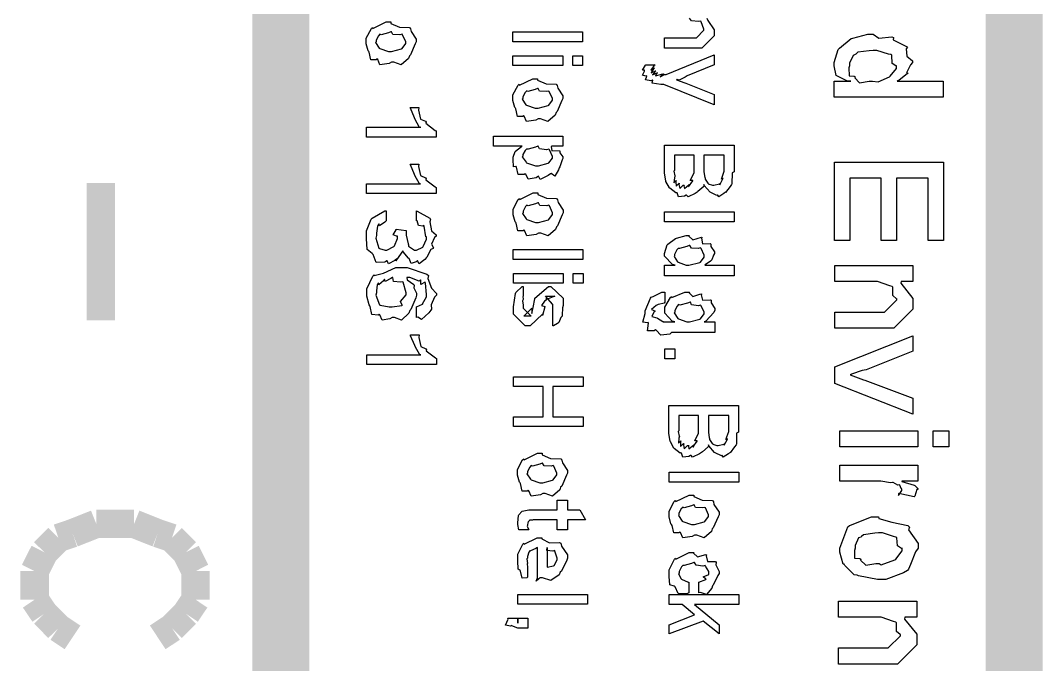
# Model space of a CAD drawing. Extents: x 0.1 to 11.6, y 0.3 to 16.2.
# Drawn here: x 1.5283 to 1.8883, y 1.8671 to 2.094 of the extents above; entities that cross this region are included whole.
import ezdxf

# ---------------------------------------------------------------- set-up
doc = ezdxf.new("R2010")
doc.units = 0
doc.layers.get('0').update_dxf_attribs({"linetype": 'CONTINUOUS'})

msp = doc.modelspace()

# ---------------------------------------------------------------- linework, layer by layer
at = {"color": 0}
for points, const_width in [([(1.62001, 0.531685), (1.62001, 4.18001)], 0.02), ([(1.87831, 0.513346), (1.87831, 4.18001)], 0.02), ([(1.55664, 2.03668), (1.55664, 1.98833)], 0.01), ([(1.55501, 1.91667), (1.54665, 1.91336)], 0.01), ([(1.56836, 1.91667), (1.55501, 1.91667)], 0.01), ([(1.57667, 1.91336), (1.56836, 1.91667)], 0.01), ([(1.54167, 1.91168), (1.53668, 1.90668)], 0.01), ([(1.54665, 1.91336), (1.54167, 1.91168)], 0.01), ([(1.58165, 1.91168), (1.57667, 1.91336)], 0.01), ([(1.58664, 1.90668), (1.58165, 1.91168)], 0.01), ([(1.53668, 1.90668), (1.53331, 1.90001)], 0.01), ([(1.59, 1.90001), (1.58664, 1.90668)], 0.01), ([(1.53331, 1.90001), (1.53331, 1.88997)], 0.01), ([(1.59, 1.88997), (1.59, 1.90001)], 0.01), ([(1.53331, 1.88997), (1.53668, 1.88499)], 0.01), ([(1.58664, 1.88499), (1.59, 1.88997)], 0.01), ([(1.53668, 1.88499), (1.54167, 1.87999)], 0.01), ([(1.58165, 1.87999), (1.58664, 1.88499)], 0.01), ([(1.54167, 1.87999), (1.54665, 1.87668)], 0.01), ([(1.57667, 1.87668), (1.58165, 1.87999)], 0.01)]:
    msp.add_lwpolyline(points, dxfattribs=dict(at, const_width=const_width))
for points in [[(1.65881, 2.09343), (1.65881, 2.09293), (1.66178, 2.09158), (1.66536, 2.09147), (1.66575, 2.09104), (1.6659, 2.09011), (1.66769, 2.0874), (1.66769, 2.08649), (1.66738, 2.08572), (1.66569, 2.08182), (1.66531, 2.08149), (1.66499, 2.08057), (1.66243, 2.07835), (1.65983, 2.07932), (1.65901, 2.07932), (1.65821, 2.07883), (1.65494, 2.07835), (1.65414, 2.08024), (1.65381, 2.0804), (1.6536, 2.08014), (1.65175, 2.08014), (1.65115, 2.08274), (1.65099, 2.08301), (1.65076, 2.08328), (1.65012, 2.08572), (1.65012, 2.08649), (1.65012, 2.08772), (1.65192, 2.09115), (1.65229, 2.09147), (1.65246, 2.09115), (1.65717, 2.09343), (1.65881, 2.09343)], [(1.65881, 2.08996), (1.65799, 2.08957), (1.65537, 2.08892), (1.65494, 2.08914), (1.65489, 2.08908), (1.6544, 2.0886), (1.6536, 2.08703), (1.6536, 2.08649), (1.65338, 2.08621), (1.65468, 2.08426), (1.65489, 2.0841), (1.65489, 2.0841), (1.65799, 2.08301), (1.65901, 2.08301), (1.65901, 2.08301), (1.66249, 2.08393), (1.66271, 2.0841), (1.66271, 2.0841), (1.66401, 2.08589), (1.66401, 2.08649), (1.66401, 2.08649), (1.66292, 2.08892), (1.66271, 2.08908), (1.66194, 2.08892), (1.65944, 2.08903), (1.65896, 2.08996), (1.65881, 2.08996)], [(1.70176, 2.0899), (1.72629, 2.0899), (1.72629, 2.08643), (1.70176, 2.08643), (1.70176, 2.0899)], [(1.81494, 2.07258), (1.82081, 2.07258), (1.81956, 2.07254), (1.81565, 2.0746), (1.81494, 2.07801), (1.81494, 2.0791), (1.81494, 2.0791), (1.81635, 2.08371), (1.81668, 2.0841), (1.81679, 2.08421), (1.8209, 2.08757), (1.82146, 2.08778), (1.82146, 2.08778), (1.82682, 2.08908), (1.82861, 2.08908), (1.82861, 2.08908), (1.83062, 2.08778), (1.83524, 2.08822), (1.83578, 2.088), (1.83572, 2.08718), (1.84044, 2.08474), (1.84076, 2.08431), (1.84033, 2.08393), (1.84056, 2.08137), (1.8425, 2.07969), (1.8425, 2.0791), (1.84185, 2.07835), (1.84039, 2.07557), (1.84099, 2.07542), (1.84099, 2.07542), (1.84017, 2.07476), (1.83768, 2.07281), (1.83718, 2.07269), (1.83708, 2.07258), (1.85335, 2.07258), (1.85335, 2.06694), (1.81494, 2.06694), (1.81494, 2.07258)], [(1.70176, 2.08154), (1.71935, 2.08154), (1.71935, 2.07807), (1.70176, 2.07807), (1.70176, 2.08154)], [(1.72282, 2.08154), (1.72629, 2.08154), (1.72629, 2.07807), (1.72282, 2.07807), (1.72282, 2.08154)], [(1.74858, 2.07835), (1.75185, 2.07835), (1.75142, 2.07796), (1.75032, 2.0765), (1.75162, 2.07726), (1.75162, 2.07726), (1.75125, 2.07693), (1.75043, 2.07553), (1.75196, 2.07628), (1.75206, 2.07617), (1.75174, 2.0759), (1.75097, 2.07482), (1.75261, 2.07557), (1.75271, 2.07551), (1.75244, 2.07536), (1.75201, 2.07449), (1.75456, 2.07519), (1.75489, 2.07508), (1.7545, 2.07493), (1.75358, 2.07406), (1.75521, 2.07488), (1.75575, 2.07488), (1.77268, 2.08182), (1.77268, 2.07835), (1.76313, 2.07443), (1.76247, 2.074), (1.76031, 2.07297), (1.7596, 2.07319), (1.75944, 2.07314), (1.75939, 2.07308), (1.76237, 2.07194), (1.76269, 2.07183), (1.77268, 2.06793), (1.77268, 2.06424), (1.75489, 2.0714), (1.75385, 2.07135), (1.75082, 2.07183), (1.75103, 2.07292), (1.75097, 2.07292), (1.75038, 2.07275), (1.74843, 2.07303), (1.74892, 2.07433), (1.74881, 2.07443), (1.74854, 2.07433), (1.74735, 2.07465), (1.74815, 2.07611), (1.74815, 2.07661), (1.74804, 2.0765), (1.74739, 2.07644), (1.74849, 2.07824), (1.74858, 2.07835)], [(1.82861, 2.08344), (1.82726, 2.08328), (1.82324, 2.08274), (1.82254, 2.08214), (1.82232, 2.08192), (1.82156, 2.08165), (1.82036, 2.07894), (1.82036, 2.07801), (1.8201, 2.07725), (1.82015, 2.07449), (1.822, 2.07437), (1.82232, 2.07411), (1.82221, 2.07378), (1.82383, 2.07204), (1.82726, 2.0726), (1.8284, 2.07258), (1.8284, 2.07258), (1.8304, 2.07232), (1.83436, 2.07406), (1.83469, 2.07432), (1.83469, 2.07432), (1.83686, 2.0771), (1.83686, 2.07801), (1.83669, 2.07796), (1.83535, 2.07883), (1.83524, 2.08171), (1.8349, 2.08192), (1.83404, 2.08208), (1.82997, 2.08344), (1.82861, 2.08344)], [(1.71044, 2.07346), (1.71044, 2.07297), (1.71343, 2.07161), (1.71701, 2.0715), (1.71739, 2.07107), (1.71756, 2.07015), (1.71935, 2.06743), (1.71935, 2.06651), (1.71903, 2.06575), (1.71733, 2.06185), (1.71696, 2.06153), (1.71664, 2.0606), (1.71408, 2.05838), (1.71149, 2.05935), (1.71067, 2.05935), (1.70985, 2.05886), (1.7066, 2.05838), (1.70578, 2.06028), (1.70546, 2.06044), (1.70524, 2.06017), (1.7034, 2.06017), (1.70281, 2.06278), (1.70264, 2.06304), (1.70242, 2.06332), (1.70176, 2.06575), (1.70176, 2.06651), (1.70176, 2.06776), (1.70356, 2.07118), (1.70394, 2.0715), (1.7041, 2.07118), (1.70882, 2.07346), (1.71044, 2.07346)], [(1.71044, 2.06999), (1.70964, 2.06961), (1.70703, 2.06896), (1.7066, 2.06917), (1.70654, 2.06911), (1.70606, 2.06862), (1.70524, 2.06706), (1.70524, 2.06651), (1.70503, 2.06624), (1.70632, 2.06429), (1.70654, 2.06413), (1.70654, 2.06413), (1.70964, 2.06304), (1.71067, 2.06304), (1.71067, 2.06304), (1.71414, 2.06396), (1.71436, 2.06413), (1.71436, 2.06413), (1.71565, 2.06592), (1.71565, 2.06651), (1.71565, 2.06651), (1.71457, 2.06896), (1.71436, 2.06911), (1.7136, 2.06896), (1.7111, 2.06907), (1.71061, 2.06999), (1.71044, 2.06999)], [(1.65018, 2.05289), (1.65017, 2.05638), (1.66928, 2.05638), (1.66889, 2.05632), (1.66726, 2.05931), (1.6671, 2.05963), (1.6671, 2.05963), (1.66564, 2.06304), (1.66558, 2.06332), (1.66862, 2.06332), (1.66846, 2.06239), (1.66922, 2.05925), (1.67096, 2.05849), (1.67122, 2.05811), (1.67106, 2.05778), (1.67438, 2.05524), (1.67469, 2.05507), (1.67469, 2.0529), (1.65018, 2.05289)], [(1.69487, 2.05317), (1.7194, 2.05317), (1.7194, 2.04969), (1.7155, 2.04969), (1.71528, 2.04954), (1.71544, 2.04801), (1.71815, 2.04812), (1.71832, 2.04796), (1.71826, 2.04736), (1.7194, 2.0459), (1.7194, 2.04536), (1.71907, 2.04486), (1.71832, 2.04237), (1.7181, 2.0421), (1.71787, 2.04135), (1.71647, 2.03917), (1.71528, 2.04004), (1.71506, 2.03993), (1.71419, 2.03933), (1.71132, 2.03792), (1.71083, 2.03907), (1.71072, 2.03907), (1.70996, 2.03857), (1.70708, 2.03803), (1.70628, 2.03982), (1.70594, 2.03993), (1.70568, 2.03967), (1.70367, 2.03967), (1.70307, 2.04226), (1.7029, 2.04254), (1.70285, 2.04249), (1.70193, 2.04243), (1.70182, 2.04497), (1.70182, 2.04579), (1.70182, 2.04579), (1.70253, 2.04781), (1.70269, 2.04796), (1.70269, 2.04796), (1.70481, 2.04958), (1.70508, 2.04969), (1.69487, 2.04969), (1.69487, 2.05317)], [(1.7105, 2.04969), (1.70969, 2.04932), (1.70708, 2.04861), (1.70665, 2.04867), (1.7066, 2.04861), (1.70611, 2.04818), (1.70529, 2.04671), (1.70529, 2.04622), (1.70508, 2.04596), (1.70638, 2.044), (1.7066, 2.04383), (1.7066, 2.04383), (1.70969, 2.04275), (1.71072, 2.04275), (1.71072, 2.04275), (1.71419, 2.04368), (1.7144, 2.04383), (1.7144, 2.04383), (1.71571, 2.04546), (1.71571, 2.04601), (1.71571, 2.04601), (1.71463, 2.04844), (1.7144, 2.04861), (1.71365, 2.04844), (1.71115, 2.04872), (1.71067, 2.04969), (1.7105, 2.04969)], [(1.75515, 2.05003), (1.77968, 2.05003), (1.77968, 2.04069), (1.77897, 2.04031), (1.77892, 2.03646), (1.77881, 2.03614), (1.77826, 2.03549), (1.77669, 2.03336), (1.77664, 2.03353), (1.77664, 2.03353), (1.7761, 2.03304), (1.77431, 2.03179), (1.77393, 2.03244), (1.77382, 2.03244), (1.7736, 2.03228), (1.77143, 2.03336), (1.77121, 2.03353), (1.77121, 2.03353), (1.76915, 2.03586), (1.76904, 2.03614), (1.76899, 2.03549), (1.76693, 2.03369), (1.76665, 2.03353), (1.7659, 2.03304), (1.76346, 2.03179), (1.76292, 2.03244), (1.76275, 2.03244), (1.76215, 2.03213), (1.76004, 2.03185), (1.75956, 2.03321), (1.75928, 2.03331), (1.75911, 2.03321), (1.757, 2.03489), (1.75689, 2.03504), (1.75689, 2.03504), (1.75564, 2.03722), (1.75558, 2.03743), (1.75558, 2.03743), (1.75515, 2.04021), (1.75515, 2.04112), (1.75515, 2.05003)], [(1.75863, 2.04656), (1.75863, 2.04112), (1.7584, 2.0409), (1.75879, 2.03928), (1.75885, 2.03917), (1.75868, 2.03857), (1.75846, 2.03672), (1.75928, 2.03765), (1.75928, 2.03765), (1.75917, 2.03717), (1.75922, 2.0356), (1.76031, 2.03662), (1.76036, 2.03657), (1.76025, 2.03618), (1.76053, 2.03478), (1.76167, 2.03592), (1.7621, 2.03592), (1.76199, 2.03569), (1.76221, 2.03472), (1.76389, 2.03614), (1.76406, 2.03614), (1.76389, 2.03597), (1.76361, 2.03537), (1.76508, 2.03743), (1.76514, 2.03765), (1.76503, 2.03754), (1.76421, 2.0376), (1.76557, 2.04025), (1.76557, 2.04112), (1.76557, 2.04656), (1.75863, 2.04656)], [(1.76904, 2.04654), (1.76904, 2.04133), (1.76904, 2.04064), (1.76937, 2.03868), (1.76947, 2.03851), (1.76947, 2.03803), (1.7704, 2.03668), (1.77056, 2.03657), (1.77056, 2.0364), (1.77203, 2.03592), (1.77251, 2.03592), (1.77251, 2.03592), (1.77453, 2.03646), (1.77468, 2.03657), (1.77463, 2.03646), (1.77463, 2.03603), (1.77572, 2.03814), (1.77576, 2.03831), (1.77572, 2.03825), (1.77522, 2.03808), (1.77621, 2.04085), (1.77621, 2.04178), (1.77621, 2.04656), (1.76904, 2.04654)], [(1.65017, 2.03299), (1.65017, 2.03646), (1.66926, 2.03646), (1.66889, 2.0364), (1.66726, 2.03939), (1.6671, 2.03971), (1.6671, 2.03971), (1.66564, 2.04312), (1.66558, 2.0434), (1.66862, 2.0434), (1.66846, 2.04247), (1.66922, 2.03933), (1.67096, 2.03857), (1.67122, 2.03819), (1.67106, 2.03786), (1.67438, 2.03532), (1.67469, 2.03515), (1.67469, 2.03299), (1.65017, 2.03299)], [(1.815, 2.044), (1.8534, 2.044), (1.8534, 2.01644), (1.84799, 2.01644), (1.84799, 2.03836), (1.83692, 2.03836), (1.83692, 2.01644), (1.83149, 2.01644), (1.83149, 2.03836), (1.82042, 2.03836), (1.82042, 2.01644), (1.815, 2.01644), (1.815, 2.044)], [(1.71056, 2.03321), (1.71056, 2.03272), (1.71354, 2.03136), (1.71713, 2.03125), (1.7175, 2.03082), (1.71767, 2.02989), (1.71946, 2.02718), (1.71946, 2.02626), (1.71913, 2.0255), (1.71744, 2.0216), (1.71707, 2.02126), (1.71674, 2.02035), (1.71419, 2.01812), (1.71158, 2.0191), (1.71078, 2.0191), (1.70996, 2.01861), (1.70671, 2.01812), (1.70589, 2.02003), (1.70557, 2.02018), (1.70535, 2.01992), (1.7035, 2.01992), (1.7029, 2.02251), (1.70275, 2.02279), (1.70253, 2.02306), (1.70188, 2.0255), (1.70188, 2.02626), (1.70188, 2.02751), (1.70367, 2.03093), (1.70404, 2.03125), (1.70421, 2.03093), (1.70893, 2.03321), (1.71056, 2.03321)], [(1.65717, 2.02692), (1.65717, 2.02344), (1.65668, 2.0229), (1.65474, 2.0216), (1.65457, 2.02235), (1.65457, 2.02235), (1.65403, 2.02154), (1.65369, 2.0191), (1.65369, 2.01824), (1.65343, 2.01725), (1.65457, 2.01378), (1.65479, 2.01367), (1.65479, 2.01367), (1.65674, 2.01303), (1.65739, 2.01303), (1.65739, 2.01303), (1.65978, 2.01432), (1.66, 2.01454), (1.66, 2.01454), (1.66108, 2.01714), (1.66108, 2.01801), (1.66075, 2.01796), (1.65956, 2.01844), (1.66069, 2.02018), (1.66064, 2.0204), (1.66411, 2.01997), (1.66411, 2.01986), (1.66411, 2.01964), (1.66411, 2.01953), (1.66411, 2.01839), (1.66482, 2.01531), (1.66499, 2.01497), (1.66504, 2.01449), (1.6671, 2.01303), (1.66781, 2.01303), (1.66781, 2.01303), (1.67003, 2.01411), (1.67019, 2.01432), (1.67014, 2.01432), (1.67128, 2.01693), (1.67128, 2.01779), (1.67106, 2.01779), (1.67051, 2.02149), (1.67042, 2.02171), (1.67008, 2.02149), (1.66851, 2.02176), (1.66803, 2.02339), (1.66781, 2.02344), (1.66781, 2.02692), (1.66803, 2.02681), (1.67247, 2.02431), (1.67279, 2.02387), (1.67253, 2.023), (1.67312, 2.01992), (1.67475, 2.0185), (1.67475, 2.01801), (1.67415, 2.01753), (1.67312, 2.01514), (1.67378, 2.01389), (1.67367, 2.01367), (1.67285, 2.01335), (1.6715, 2.01064), (1.67128, 2.01042), (1.67079, 2.00982), (1.66878, 2.00825), (1.66818, 2.00933), (1.66803, 2.00933), (1.66769, 2.00896), (1.66596, 2.00831), (1.66521, 2.0101), (1.66499, 2.01019), (1.66499, 2.01019), (1.66314, 2.01253), (1.66303, 2.01281), (1.66238, 2.01199), (1.66054, 2.00933), (1.66086, 2.00999), (1.66086, 2.00999), (1.66021, 2.00944), (1.65799, 2.00819), (1.6575, 2.00933), (1.65739, 2.00933), (1.65668, 2.00885), (1.65365, 2.00874), (1.6525, 2.0115), (1.65218, 2.01193), (1.65218, 2.01193), (1.65044, 2.01329), (1.65022, 2.01719), (1.65022, 2.01844), (1.65022, 2.01992), (1.65186, 2.02393), (1.65218, 2.02431), (1.65218, 2.02431), (1.65663, 2.02686), (1.65717, 2.02692)], [(1.71056, 2.02974), (1.70975, 2.02935), (1.70714, 2.02869), (1.70671, 2.02892), (1.70665, 2.02886), (1.70617, 2.02838), (1.70535, 2.02681), (1.70535, 2.02626), (1.70514, 2.02599), (1.70643, 2.02404), (1.70665, 2.02387), (1.70665, 2.02387), (1.70975, 2.02279), (1.71078, 2.02279), (1.71078, 2.02279), (1.71425, 2.02371), (1.71446, 2.02387), (1.71446, 2.02387), (1.71576, 2.02567), (1.71576, 2.02626), (1.71576, 2.02626), (1.71468, 2.02869), (1.71446, 2.02886), (1.71371, 2.02871), (1.71121, 2.02881), (1.71072, 2.02974), (1.71056, 2.02974)], [(1.75521, 2.02653), (1.77974, 2.02653), (1.77974, 2.02306), (1.75521, 2.02306), (1.75521, 2.02653)], [(1.75521, 2.00776), (1.7589, 2.00776), (1.75797, 2.00797), (1.75521, 2.0109), (1.75521, 2.01187), (1.75521, 2.01187), (1.75607, 2.01492), (1.75629, 2.01514), (1.75629, 2.01514), (1.759, 2.01719), (1.75933, 2.01731), (1.75933, 2.01731), (1.76275, 2.01818), (1.76389, 2.01818), (1.76378, 2.01796), (1.76519, 2.01671), (1.76813, 2.01764), (1.76844, 2.01753), (1.76818, 2.01725), (1.7685, 2.01531), (1.77126, 2.0154), (1.77149, 2.01514), (1.77149, 2.01432), (1.77279, 2.01253), (1.77279, 2.01187), (1.77246, 2.01135), (1.77186, 2.00965), (1.77169, 2.0095), (1.77132, 2.00917), (1.76953, 2.00786), (1.76932, 2.00776), (1.77974, 2.00775), (1.77974, 2.00407), (1.75521, 2.00407), (1.75521, 2.00776)], [(1.70188, 2.01329), (1.7264, 2.01329), (1.7264, 2.00982), (1.70188, 2.00982), (1.70188, 2.01329)], [(1.76389, 2.01471), (1.76307, 2.01432), (1.76047, 2.01361), (1.76004, 2.01367), (1.75999, 2.01361), (1.7595, 2.01313), (1.75868, 2.01156), (1.75868, 2.01101), (1.75851, 2.01079), (1.75976, 2.009), (1.75999, 2.00885), (1.75999, 2.00885), (1.76275, 2.00776), (1.76367, 2.00776), (1.76367, 2.00776), (1.76758, 2.00868), (1.76779, 2.00885), (1.76779, 2.00885), (1.7691, 2.01064), (1.7691, 2.01124), (1.7691, 2.01124), (1.76801, 2.01367), (1.76779, 2.01383), (1.76704, 2.01367), (1.76465, 2.01378), (1.76406, 2.01471), (1.76389, 2.01471)], [(1.66786, 1.98936), (1.66786, 1.99306), (1.66786, 1.99306), (1.66992, 1.99403), (1.67003, 1.99414), (1.66997, 1.99419), (1.67133, 1.99664), (1.67133, 1.9974), (1.67133, 1.9974), (1.67096, 2.00146), (1.6709, 2.00196), (1.67057, 2.00163), (1.66928, 2.00092), (1.66932, 2.0025), (1.66917, 2.00261), (1.66872, 2.00217), (1.66547, 2.00347), (1.66439, 2.00347), (1.66456, 2.00265), (1.66683, 2.00097), (1.66699, 2.00065), (1.66689, 1.99983), (1.66786, 1.99789), (1.66786, 1.99718), (1.66754, 1.99631), (1.66585, 1.99214), (1.66547, 1.99175), (1.6651, 1.99083), (1.66249, 1.98844), (1.66, 1.98936), (1.65918, 1.98936), (1.65847, 1.98888), (1.65571, 1.98839), (1.65494, 1.99029), (1.65463, 1.99046), (1.65429, 1.99013), (1.65213, 1.99035), (1.65153, 1.99317), (1.65136, 1.99349), (1.6511, 1.99382), (1.65028, 1.99685), (1.65028, 1.99783), (1.65028, 1.99946), (1.65246, 2.0039), (1.65289, 2.00435), (1.65294, 2.00418), (1.65619, 2.00493), (1.66054, 2.00694), (1.662, 2.00694), (1.6645, 2.00694), (1.67144, 2.00461), (1.67199, 2.00412), (1.67182, 2.0031), (1.67307, 1.99972), (1.67481, 1.99783), (1.67481, 1.99718), (1.67415, 1.99653), (1.67296, 1.99376), (1.67307, 1.99224), (1.67285, 1.99197), (1.67215, 1.99104), (1.6696, 1.98867), (1.66824, 1.98942), (1.66786, 1.98936)], [(1.81511, 2.00771), (1.84267, 2.00771), (1.84267, 2.00206), (1.83854, 2.00206), (1.83843, 2.00142), (1.84267, 1.99604), (1.84267, 1.99425), (1.84267, 1.99229), (1.83594, 1.98557), (1.8316, 1.98557), (1.81511, 1.98557), (1.81511, 1.99121), (1.83029, 1.99121), (1.83268, 1.99121), (1.83703, 1.99556), (1.83703, 1.99599), (1.83686, 1.99593), (1.83556, 1.99707), (1.83556, 2.00006), (1.83529, 2.00032), (1.83447, 2.00054), (1.83018, 2.00206), (1.82878, 2.00206), (1.81511, 2.00206), (1.81511, 2.00771)], [(1.6594, 2.00347), (1.65881, 2.00304), (1.65674, 2.002), (1.65657, 2.00282), (1.65657, 2.00282), (1.65614, 2.00228), (1.65457, 2.00088), (1.6544, 2.00151), (1.6544, 2.00151), (1.65397, 2.00082), (1.65375, 1.99875), (1.65375, 1.99804), (1.65349, 1.99718), (1.65483, 1.99382), (1.65506, 1.99371), (1.65506, 1.99371), (1.65815, 1.99306), (1.65918, 1.99306), (1.65918, 1.99306), (1.66265, 1.9936), (1.66287, 1.99371), (1.66271, 1.99371), (1.66222, 1.99496), (1.66417, 1.99729), (1.66417, 1.99804), (1.66417, 1.99804), (1.66308, 2.00174), (1.66287, 2.00196), (1.66217, 2.00174), (1.65972, 2.002), (1.65944, 2.00347), (1.6594, 2.00347)], [(1.70193, 2.00489), (1.71951, 2.00489), (1.71951, 2.00142), (1.70193, 2.00142), (1.70193, 2.00489)], [(1.72299, 2.00489), (1.72646, 2.00489), (1.72646, 2.00142), (1.72299, 2.00142), (1.72299, 2.00489)], [(1.7054, 2.00028), (1.7054, 1.99681), (1.70529, 1.99658), (1.7054, 1.99593), (1.7054, 1.99572), (1.70518, 1.99517), (1.7054, 1.99365), (1.7054, 1.99311), (1.7054, 1.99268), (1.70822, 1.98986), (1.70714, 1.98986), (1.70563, 1.98986), (1.70844, 1.99268), (1.70844, 1.99072), (1.70888, 1.99289), (1.70953, 1.99593), (1.70953, 1.99615), (1.71431, 2.00028), (1.71517, 2.00028), (1.71951, 1.99615), (1.71951, 1.99354), (1.71924, 1.99274), (1.71913, 1.99013), (1.71907, 1.98986), (1.71869, 1.98931), (1.71789, 1.98757), (1.71778, 1.98747), (1.7175, 1.98725), (1.71604, 1.98644), (1.71582, 1.98637), (1.71582, 1.98986), (1.71582, 1.98986), (1.71582, 1.99067), (1.71582, 1.99094), (1.71582, 1.99094), (1.71582, 1.99274), (1.71582, 1.99332), (1.71582, 1.99397), (1.71322, 1.99681), (1.71451, 1.99681), (1.71647, 1.99681), (1.71365, 1.99572), (1.71365, 1.99615), (1.71343, 1.9955), (1.71294, 1.99511), (1.71186, 1.9936), (1.713, 1.99317), (1.713, 1.99311), (1.71213, 1.99007), (1.71213, 1.99051), (1.70779, 1.98639), (1.70757, 1.98639), (1.70606, 1.98639), (1.70193, 1.99051), (1.70193, 1.99311), (1.70193, 1.99311), (1.70264, 1.99783), (1.70281, 1.9981), (1.70281, 1.9981), (1.70508, 2.00022), (1.7054, 2.00028)], [(1.75526, 1.99821), (1.75526, 1.99474), (1.75504, 1.99436), (1.75299, 1.99397), (1.75288, 1.99388), (1.75222, 1.99354), (1.7506, 1.99214), (1.75179, 1.99164), (1.75179, 1.99149), (1.75136, 1.99126), (1.75071, 1.98969), (1.7525, 1.98926), (1.75265, 1.9891), (1.75265, 1.9891), (1.75456, 1.9879), (1.75483, 1.98779), (1.75478, 1.98779), (1.75467, 1.98779), (1.75771, 1.98779), (1.75874, 1.98779), (1.75786, 1.98807), (1.75526, 1.99083), (1.75526, 1.99169), (1.75526, 1.99294), (1.75722, 1.99642), (1.75765, 1.99669), (1.75776, 1.99642), (1.76237, 1.99821), (1.76394, 1.99821), (1.76383, 1.998), (1.76514, 1.99675), (1.76796, 1.99767), (1.76828, 1.99756), (1.76801, 1.99729), (1.7685, 1.99539), (1.77132, 1.99561), (1.77154, 1.99539), (1.77154, 1.99451), (1.77285, 1.99257), (1.77285, 1.99192), (1.77251, 1.99115), (1.76975, 1.98807), (1.76915, 1.98779), (1.77285, 1.98779), (1.77285, 1.9841), (1.75765, 1.9841), (1.757, 1.98351), (1.75385, 1.98307), (1.75222, 1.98486), (1.75201, 1.98497), (1.75146, 1.98465), (1.74914, 1.98469), (1.74951, 1.98731), (1.7494, 1.98757), (1.74918, 1.98742), (1.74756, 1.98768), (1.74832, 1.99072), (1.74832, 1.99169), (1.74832, 1.99169), (1.75028, 1.99621), (1.75049, 1.99647), (1.75049, 1.99647), (1.75119, 1.99669), (1.75424, 1.99821), (1.75526, 1.99821)], [(1.76417, 1.99474), (1.76329, 1.99436), (1.76058, 1.99371), (1.7601, 1.99393), (1.76004, 1.99388), (1.75956, 1.99337), (1.75874, 1.99181), (1.75874, 1.99126), (1.75851, 1.99099), (1.75982, 1.98904), (1.76004, 1.98888), (1.76004, 1.98888), (1.76297, 1.98779), (1.76394, 1.98779), (1.76394, 1.98779), (1.76764, 1.98872), (1.76785, 1.98888), (1.76785, 1.98888), (1.76915, 1.99067), (1.76915, 1.99126), (1.76915, 1.99126), (1.76807, 1.99349), (1.76785, 1.99365), (1.76708, 1.99349), (1.76465, 1.99376), (1.76426, 1.99474), (1.76417, 1.99474)], [(1.65028, 1.97276), (1.65028, 1.97624), (1.66938, 1.97624), (1.669, 1.97618), (1.66738, 1.97917), (1.66721, 1.97949), (1.66721, 1.97949), (1.66575, 1.98292), (1.66569, 1.98318), (1.66872, 1.98318), (1.66857, 1.98226), (1.66932, 1.97911), (1.67106, 1.97835), (1.67133, 1.97797), (1.67117, 1.97765), (1.67447, 1.9751), (1.67481, 1.97493), (1.67481, 1.97276), (1.65028, 1.97276)], [(1.81511, 1.972), (1.84267, 1.98286), (1.84267, 1.97743), (1.82617, 1.97092), (1.82476, 1.97065), (1.82096, 1.96935), (1.82053, 1.96918), (1.82053, 1.96918), (1.82519, 1.96744), (1.82574, 1.96724), (1.84267, 1.96094), (1.84267, 1.95529), (1.81511, 1.96615), (1.81511, 1.972)], [(1.75532, 1.97825), (1.75879, 1.97825), (1.75879, 1.97478), (1.75532, 1.97478), (1.75532, 1.97825)], [(1.70199, 1.96847), (1.72651, 1.96847), (1.72651, 1.965), (1.71588, 1.965), (1.71588, 1.95437), (1.72651, 1.95437), (1.72651, 1.9509), (1.70199, 1.9509), (1.70199, 1.95437), (1.7124, 1.95437), (1.7124, 1.965), (1.70199, 1.965), (1.70199, 1.96847)], [(1.75672, 1.95833), (1.78125, 1.95833), (1.78125, 1.949), (1.78054, 1.94862), (1.78049, 1.94476), (1.78039, 1.94444), (1.77983, 1.94379), (1.77826, 1.94168), (1.77821, 1.94185), (1.77821, 1.94185), (1.77767, 1.94135), (1.77587, 1.9401), (1.7755, 1.94075), (1.77539, 1.94075), (1.77518, 1.9406), (1.773, 1.94168), (1.77279, 1.94185), (1.77279, 1.94185), (1.77072, 1.94417), (1.77061, 1.94444), (1.77056, 1.94379), (1.7685, 1.942), (1.76824, 1.94185), (1.76747, 1.94135), (1.76503, 1.94011), (1.76449, 1.94075), (1.76432, 1.94075), (1.76372, 1.94043), (1.76161, 1.94015), (1.76113, 1.94151), (1.76085, 1.94162), (1.76069, 1.94151), (1.75857, 1.94319), (1.75846, 1.94336), (1.75846, 1.94336), (1.75722, 1.94553), (1.75717, 1.94575), (1.75717, 1.94575), (1.75672, 1.94851), (1.75672, 1.94943), (1.75672, 1.95833)], [(1.76019, 1.95486), (1.76019, 1.94943), (1.75999, 1.94922), (1.76036, 1.94758), (1.76042, 1.94749), (1.76025, 1.94689), (1.76004, 1.94504), (1.76085, 1.94596), (1.76085, 1.94596), (1.76074, 1.94547), (1.76079, 1.9439), (1.76188, 1.94493), (1.76193, 1.94488), (1.76183, 1.9445), (1.7621, 1.94308), (1.76324, 1.94422), (1.76367, 1.94422), (1.76357, 1.94401), (1.76378, 1.94303), (1.76546, 1.94444), (1.76563, 1.94444), (1.76546, 1.94428), (1.76519, 1.94368), (1.76665, 1.94575), (1.76671, 1.94596), (1.7666, 1.94585), (1.76579, 1.9459), (1.76714, 1.94857), (1.76714, 1.94943), (1.76714, 1.95486), (1.76019, 1.95486)], [(1.77061, 1.95486), (1.77061, 1.94965), (1.77061, 1.94894), (1.77094, 1.947), (1.77106, 1.94683), (1.77106, 1.94635), (1.77197, 1.94499), (1.77214, 1.94488), (1.77214, 1.94471), (1.7736, 1.94422), (1.77408, 1.94422), (1.77408, 1.94422), (1.7761, 1.94476), (1.77626, 1.94488), (1.77621, 1.94476), (1.77621, 1.94433), (1.77729, 1.94646), (1.77735, 1.94661), (1.77729, 1.94656), (1.77681, 1.9464), (1.77778, 1.94917), (1.77778, 1.95008), (1.77778, 1.95486), (1.77061, 1.95486)], [(1.81685, 1.94937), (1.8444, 1.94937), (1.8444, 1.94374), (1.81685, 1.94374), (1.81685, 1.94937)], [(1.84983, 1.94937), (1.85525, 1.94937), (1.85525, 1.94374), (1.84983, 1.94374), (1.84983, 1.94937)], [(1.71208, 1.94151), (1.71208, 1.94103), (1.71506, 1.93967), (1.71864, 1.93956), (1.71903, 1.93913), (1.71918, 1.93821), (1.72097, 1.93549), (1.72097, 1.93457), (1.72065, 1.93381), (1.71897, 1.9299), (1.71858, 1.92958), (1.71826, 1.92865), (1.71571, 1.92643), (1.71311, 1.9274), (1.71229, 1.9274), (1.71149, 1.92692), (1.70822, 1.92643), (1.70742, 1.92833), (1.70708, 1.92849), (1.70687, 1.92822), (1.70503, 1.92822), (1.70443, 1.93083), (1.70426, 1.9311), (1.70404, 1.93138), (1.7034, 1.93381), (1.7034, 1.93457), (1.7034, 1.93582), (1.70518, 1.93924), (1.70557, 1.93956), (1.70574, 1.93924), (1.71044, 1.94151), (1.71208, 1.94151)], [(1.71208, 1.93804), (1.71126, 1.93767), (1.70865, 1.93701), (1.70822, 1.93722), (1.70817, 1.93717), (1.70768, 1.93668), (1.70687, 1.93511), (1.70687, 1.93457), (1.70665, 1.93429), (1.70796, 1.93235), (1.70817, 1.93218), (1.70817, 1.93218), (1.71126, 1.9311), (1.71229, 1.9311), (1.71229, 1.9311), (1.71576, 1.93201), (1.71599, 1.93218), (1.71599, 1.93218), (1.71729, 1.93397), (1.71729, 1.93457), (1.71729, 1.93457), (1.71619, 1.93701), (1.71599, 1.93717), (1.71522, 1.93701), (1.71272, 1.93713), (1.71224, 1.93804), (1.71208, 1.93804)], [(1.81685, 1.93728), (1.8444, 1.93728), (1.8444, 1.93164), (1.83876, 1.93164), (1.83871, 1.93158), (1.8431, 1.93024), (1.84332, 1.93012), (1.84332, 1.93012), (1.8444, 1.92914), (1.8444, 1.92882), (1.84397, 1.92876), (1.84332, 1.92643), (1.8431, 1.92622), (1.83768, 1.92731), (1.83763, 1.92719), (1.83757, 1.92665), (1.83876, 1.92844), (1.83876, 1.92904), (1.83849, 1.9291), (1.838, 1.93024), (1.83789, 1.93035), (1.83729, 1.93033), (1.83572, 1.93121), (1.8355, 1.93121), (1.83475, 1.9311), (1.83137, 1.93164), (1.83029, 1.93164), (1.81685, 1.93164), (1.81685, 1.93728)], [(1.75678, 1.93485), (1.78131, 1.93485), (1.78131, 1.93138), (1.75678, 1.93138), (1.75678, 1.93485)], [(1.76546, 1.92682), (1.76546, 1.92632), (1.76844, 1.92497), (1.77203, 1.92486), (1.7724, 1.92443), (1.77257, 1.9235), (1.77436, 1.92079), (1.77436, 1.91988), (1.77403, 1.91911), (1.77235, 1.91521), (1.77197, 1.91488), (1.77165, 1.91396), (1.7691, 1.91174), (1.76649, 1.91271), (1.76568, 1.91271), (1.76486, 1.91222), (1.76161, 1.91174), (1.76079, 1.91363), (1.76047, 1.91379), (1.76025, 1.91353), (1.7584, 1.91353), (1.75782, 1.91612), (1.75765, 1.9164), (1.75743, 1.91667), (1.75678, 1.91911), (1.75678, 1.91986), (1.75678, 1.92111), (1.75857, 1.92454), (1.75896, 1.92486), (1.75911, 1.92454), (1.76383, 1.92682), (1.76546, 1.92682)], [(1.70736, 1.91461), (1.70389, 1.91461), (1.70389, 1.91461), (1.70344, 1.91639), (1.70344, 1.91699), (1.70344, 1.91699), (1.70378, 1.91965), (1.70389, 1.91981), (1.70389, 1.91981), (1.70486, 1.92106), (1.70497, 1.92111), (1.70497, 1.92111), (1.70742, 1.92156), (1.70822, 1.92156), (1.71733, 1.92156), (1.71733, 1.92501), (1.72103, 1.92501), (1.72103, 1.92156), (1.72537, 1.92156), (1.72732, 1.91808), (1.72103, 1.91807), (1.72103, 1.91461), (1.71733, 1.91461), (1.71733, 1.91807), (1.70888, 1.91808), (1.70865, 1.91792), (1.70762, 1.91792), (1.70757, 1.91786), (1.70747, 1.91769), (1.70714, 1.91732), (1.70714, 1.91721), (1.70697, 1.91699), (1.70692, 1.91635), (1.70692, 1.91612), (1.70676, 1.9159), (1.70725, 1.91476), (1.70736, 1.91461)], [(1.76546, 1.92333), (1.76465, 1.92296), (1.76204, 1.92231), (1.76161, 1.92253), (1.76156, 1.92247), (1.76107, 1.92199), (1.76025, 1.92042), (1.76025, 1.91988), (1.76004, 1.9196), (1.76133, 1.91764), (1.76156, 1.91749), (1.76156, 1.91749), (1.76465, 1.9164), (1.76568, 1.9164), (1.76568, 1.9164), (1.76915, 1.91732), (1.76937, 1.91749), (1.76937, 1.91749), (1.77067, 1.91928), (1.77067, 1.91988), (1.77067, 1.91988), (1.76958, 1.92231), (1.76937, 1.92247), (1.76861, 1.92231), (1.76611, 1.92242), (1.76563, 1.92333), (1.76546, 1.92333)], [(1.83057, 1.91917), (1.83062, 1.91857), (1.83524, 1.91721), (1.84082, 1.91612), (1.84142, 1.91547), (1.84104, 1.91461), (1.84446, 1.90972), (1.84446, 1.9081), (1.84358, 1.90685), (1.84179, 1.9024), (1.84115, 1.90067), (1.84076, 1.90028), (1.83936, 1.89947), (1.83306, 1.89703), (1.831, 1.89703), (1.83014, 1.89703), (1.82346, 1.89833), (1.82297, 1.89854), (1.822, 1.89865), (1.81868, 1.90201), (1.81842, 1.90246), (1.81814, 1.90246), (1.81689, 1.90668), (1.81689, 1.9081), (1.81689, 1.9081), (1.81976, 1.91564), (1.82036, 1.91612), (1.82064, 1.91618), (1.82807, 1.91917), (1.83057, 1.91917)], [(1.70692, 1.90138), (1.70692, 1.89789), (1.70671, 1.89762), (1.70503, 1.89757), (1.70449, 1.90001), (1.70432, 1.90028), (1.70432, 1.90028), (1.70356, 1.90067), (1.70344, 1.90365), (1.70344, 1.90462), (1.70344, 1.90593), (1.70524, 1.9095), (1.70563, 1.90983), (1.70578, 1.90956), (1.71035, 1.91178), (1.71192, 1.91178), (1.71192, 1.91135), (1.71468, 1.91), (1.71821, 1.91015), (1.71864, 1.90983), (1.71892, 1.90881), (1.72103, 1.90571), (1.72103, 1.90462), (1.72071, 1.90386), (1.71886, 1.89996), (1.71843, 1.89962), (1.71804, 1.89876), (1.71517, 1.89671), (1.71224, 1.89768), (1.71126, 1.89768), (1.71094, 1.89735), (1.7099, 1.89643), (1.71039, 1.89768), (1.71039, 1.89768), (1.71039, 1.90831), (1.70985, 1.90793), (1.70796, 1.90713), (1.70779, 1.90722), (1.70779, 1.90722), (1.70736, 1.90674), (1.70692, 1.90517), (1.70692, 1.90462), (1.70671, 1.90429), (1.70692, 1.90267), (1.70692, 1.90267), (1.70676, 1.90256), (1.70692, 1.90138), (1.70692, 1.90138)], [(1.83057, 1.91351), (1.82921, 1.91336), (1.82519, 1.91282), (1.82449, 1.91222), (1.82428, 1.912), (1.82351, 1.91174), (1.82232, 1.90901), (1.82232, 1.9081), (1.82206, 1.90733), (1.8221, 1.90457), (1.82394, 1.90446), (1.82428, 1.90419), (1.82417, 1.90386), (1.82601, 1.90213), (1.82958, 1.90267), (1.83078, 1.90267), (1.83143, 1.90218), (1.83632, 1.90397), (1.83664, 1.90419), (1.83664, 1.90419), (1.83882, 1.90713), (1.83882, 1.9081), (1.83865, 1.90799), (1.83724, 1.9089), (1.83697, 1.91179), (1.83664, 1.912), (1.83583, 1.91217), (1.83188, 1.91351), (1.83057, 1.91351)], [(1.71386, 1.90831), (1.71386, 1.90136), (1.71386, 1.90136), (1.7161, 1.90192), (1.71625, 1.90201), (1.71625, 1.90201), (1.71733, 1.90397), (1.71733, 1.90462), (1.71733, 1.90462), (1.71658, 1.90707), (1.71647, 1.90722), (1.71582, 1.90707), (1.71371, 1.90722), (1.71386, 1.90831), (1.71386, 1.90831)], [(1.76378, 1.89611), (1.76378, 1.89242), (1.76307, 1.89199), (1.75993, 1.89208), (1.7589, 1.89453), (1.75857, 1.89481), (1.75851, 1.89475), (1.75706, 1.89518), (1.75683, 1.89817), (1.75683, 1.89914), (1.75683, 1.9005), (1.75863, 1.90425), (1.759, 1.90457), (1.75917, 1.90425), (1.76389, 1.90653), (1.76551, 1.90653), (1.7654, 1.90631), (1.76682, 1.90506), (1.76975, 1.90582), (1.77007, 1.90565), (1.76981, 1.90539), (1.77029, 1.90343), (1.77311, 1.90338), (1.77333, 1.90306), (1.77328, 1.90218), (1.77442, 1.8999), (1.77442, 1.89914), (1.77393, 1.89844), (1.77225, 1.89507), (1.77203, 1.89481), (1.77181, 1.89399), (1.76997, 1.89182), (1.76779, 1.89253), (1.76725, 1.89242), (1.76725, 1.89611), (1.76725, 1.89611), (1.76969, 1.89708), (1.76986, 1.89719), (1.76958, 1.89725), (1.76882, 1.898), (1.77072, 1.89887), (1.77072, 1.89914), (1.77072, 1.89985), (1.76964, 1.90181), (1.76942, 1.90196), (1.76867, 1.90181), (1.76628, 1.90207), (1.76568, 1.90306), (1.76551, 1.90306), (1.76471, 1.90267), (1.7621, 1.90196), (1.76167, 1.90201), (1.76161, 1.90196), (1.76113, 1.90147), (1.76031, 1.8999), (1.76031, 1.89936), (1.7601, 1.89908), (1.76101, 1.89735), (1.76118, 1.89719), (1.76118, 1.89719), (1.76346, 1.89615), (1.76378, 1.89611)], [(1.7035, 1.89182), (1.72803, 1.89182), (1.72803, 1.88835), (1.7035, 1.88835), (1.7035, 1.89182)], [(1.75683, 1.89176), (1.78136, 1.89176), (1.78136, 1.88829), (1.76574, 1.88829), (1.77442, 1.88114), (1.77442, 1.87788), (1.76878, 1.88243), (1.75683, 1.87788), (1.75683, 1.88114), (1.76574, 1.8846), (1.76139, 1.88829), (1.75683, 1.88829), (1.75683, 1.89176)], [(1.8164, 1.88943), (1.84397, 1.88943), (1.84397, 1.88379), (1.83985, 1.88379), (1.83974, 1.88314), (1.84397, 1.87776), (1.84397, 1.87597), (1.84397, 1.87403), (1.83724, 1.86729), (1.8329, 1.86729), (1.8164, 1.86729), (1.8164, 1.87294), (1.8316, 1.87294), (1.83399, 1.87294), (1.83832, 1.87728), (1.83832, 1.87771), (1.83817, 1.87765), (1.83686, 1.87879), (1.83686, 1.88178), (1.83658, 1.88206), (1.83578, 1.88226), (1.83149, 1.88379), (1.83008, 1.88379), (1.8164, 1.88379), (1.8164, 1.88943)], [(1.7035, 1.8834), (1.70697, 1.88342), (1.70697, 1.87993), (1.7035, 1.87993), (1.7035, 1.87993), (1.70144, 1.88069), (1.70133, 1.88081), (1.7009, 1.88064), (1.69911, 1.88097), (1.70008, 1.88314), (1.70003, 1.8834), (1.7035, 1.8834), (1.7035, 1.88308), (1.7035, 1.88238), (1.7035, 1.88211), (1.7035, 1.882), (1.7035, 1.88167), (1.7035, 1.88167), (1.7035, 1.8834)]]:
    msp.add_lwpolyline(points, close=True, dxfattribs=at)
msp.add_lwpolyline([(1.77007, 2.09483), (1.7704, 2.09397), (1.77268, 2.09071), (1.77268, 2.08963), (1.77268, 2.08854), (1.76833, 2.08421), (1.76551, 2.08421), (1.7551, 2.08419), (1.7551, 2.08789), (1.76486, 2.08789), (1.76639, 2.08789), (1.76899, 2.0905), (1.76899, 2.09093), (1.76899, 2.09093), (1.76807, 2.09353), (1.7679, 2.09375), (1.76714, 2.09358), (1.76471, 2.09386), (1.764, 2.09483)], dxfattribs=at)

doc.saveas('drawing.dxf')
